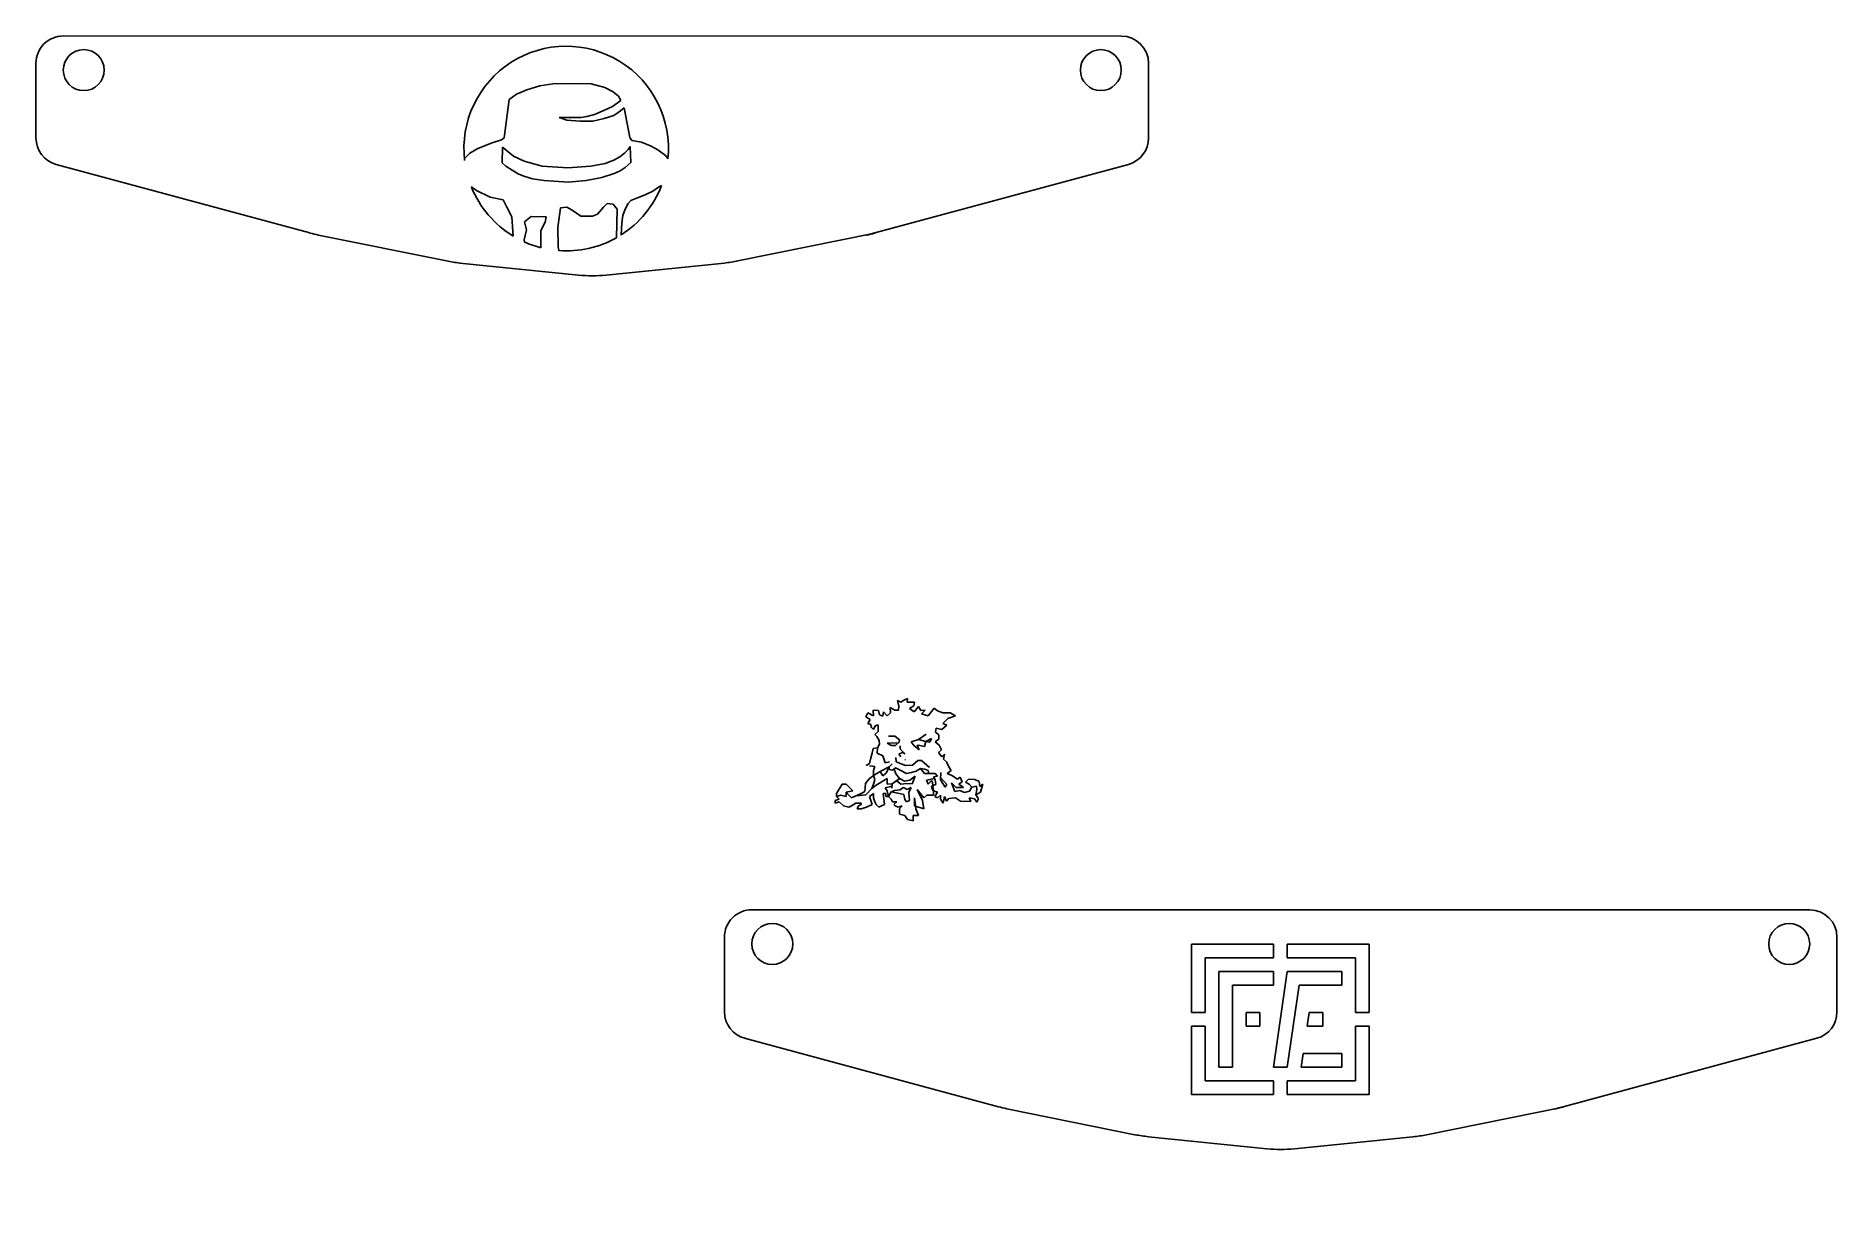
# Model space of a CAD drawing. Header units: millimetres. Extents: x -43 to 89, y 0 to 85.
import ezdxf

# ---------------------------------------------------------------- set-up
doc = ezdxf.new("R2010")
doc.units = ezdxf.units.MM
doc.layers.get('0').update_dxf_attribs({"lineweight": 25, "true_color": 0xffffff})
doc.layers.add('BLACK', color=1, linetype='Continuous', true_color=0xff0000)

msp = doc.modelspace()

# ---------------------------------------------------------------- linework, layer by layer
for p, q in [((-8.27, 80.32), (-7.74, 80.73)), ((-7.74, 80.73), (-6.99, 81.03)), ((-6.99, 81.03), (-6.03, 81.32)), ((-6.03, 81.32), (-5.07, 81.47)), ((-5.07, 81.47), (-3.83, 81.5)), ((-3.83, 81.5), (-2.28, 81.47)), ((-2.28, 81.47), (-1.28, 81.22)), ((-1.28, 81.22), (-0.67, 80.9)), ((-0.67, 80.9), (-0.26, 80.58)), ((-0.26, 80.58), (-0.1, 80.26)), ((-8.65, 77.53), (-8.27, 80.32)), ((-2.02, 79.23), (-2.58, 79.09)), ((-1.3, 79.55), (-2.02, 79.23)), ((-1.32, 78.95), (-0.62, 79.16)), ((-0.71, 79.81), (-1.3, 79.55)), ((-0.1, 80.26), (-0.71, 79.81)), ((-0.62, 79.16), (-0.13, 79.51)), ((-0.13, 79.51), (0.15, 79.72)), ((0.15, 79.72), (0.57, 77.55)), ((-3.91, 79.02), (-4.61, 79.02)), ((-4.61, 79.02), (-4.05, 78.81)), ((-4.05, 78.81), (-3.07, 78.74)), ((-3, 79.02), (-3.91, 79.02)), ((-3.07, 78.74), (-2.16, 78.74)), ((-2.58, 79.09), (-3, 79.02)), ((-2.16, 78.74), (-1.32, 78.95)), ((-11.17, 76.41), (-10.58, 76.74)), ((-10.58, 76.74), (-9.52, 77.17)), ((-9.52, 77.17), (-8.85, 77.39)), ((-8.85, 77.39), (-8.65, 77.53)), ((-8.79, 75.69), (-8.76, 76.85)), ((-8.76, 76.85), (-7.95, 76.18)), ((0.16, 76.39), (0.43, 76.68)), ((0.43, 76.68), (0.58, 76.88)), ((0.57, 77.55), (0.71, 77.34)), ((0.58, 76.88), (0.63, 75.72)), ((0.71, 77.34), (1.41, 77.2)), ((1.41, 77.2), (2.11, 76.92)), ((2.11, 76.92), (2.6, 76.64)), ((2.6, 76.64), (3.16, 76.22)), ((-11.17, 76.41), (-11.56, 76.01)), ((-11.54, 75.86), (-11.56, 76.01)), ((-8.51, 75.45), (-8.79, 75.69)), ((-8.05, 75.16), (-8.51, 75.45)), ((-7.95, 76.18), (-7.19, 75.82)), ((-7.19, 75.82), (-5.85, 75.44)), ((-5.85, 75.44), (-3.98, 75.32)), ((-3.98, 75.32), (-2.3, 75.45)), ((-2.3, 75.45), (-1.25, 75.64)), ((-1.25, 75.64), (-0.62, 75.88)), ((-0.62, 75.88), (-0.18, 76.14)), ((-0.18, 76.14), (0.16, 76.39)), ((0.22, 75.36), (-0.14, 75.12)), ((0.63, 75.72), (0.22, 75.36)), ((3.16, 76.22), (3.36, 75.98)), ((-10.67, 73.66), (-11.05, 73.93)), ((-7.62, 74.9), (-8.05, 75.16)), ((-7.21, 74.73), (-7.62, 74.9)), ((-6.58, 74.53), (-7.21, 74.73)), ((-5.72, 74.4), (-6.58, 74.53)), ((-3.96, 74.29), (-5.72, 74.4)), ((-2.65, 74.4), (-3.96, 74.29)), ((-1.48, 74.61), (-2.65, 74.4)), ((-0.6, 74.91), (-1.48, 74.61)), ((-0.14, 75.12), (-0.6, 74.91)), ((2.67, 73.91), (2.25, 73.63)), ((2.67, 73.91), (2.89, 74.04)), ((-9.66, 73.18), (-10.67, 73.66)), ((-8.71, 72.98), (-9.66, 73.18)), ((-8.44, 72.44), (-8.71, 72.98)), ((-1.36, 72.45), (-1.11, 72.71)), ((-1.11, 72.71), (-0.67, 72.68)), ((-0.67, 72.68), (-0.37, 72.31)), ((0.43, 72.72), (0.22, 72.3)), ((0.64, 72.93), (0.43, 72.72)), ((1.13, 73.14), (0.64, 72.93)), ((1.69, 73.35), (1.13, 73.14)), ((2.25, 73.63), (1.69, 73.35)), ((-8.08, 71.73), (-8.44, 72.44)), ((-8.08, 71.73), (-7.98, 70.33)), ((-6.67, 71.77), (-7.16, 71.38)), ((-7.16, 71.38), (-7.02, 70.8)), ((-5.57, 71.75), (-6.67, 71.77)), ((-5.95, 70.75), (-5.65, 71.34)), ((-5.65, 71.34), (-5.57, 71.75)), ((-4.51, 72.4), (-4.72, 70.96)), ((-4.51, 72.4), (-4.05, 72.46)), ((-4.05, 72.46), (-3.67, 72.23)), ((-3.67, 72.23), (-3.02, 71.79)), ((-3.02, 71.79), (-2.17, 71.78)), ((-2.17, 71.78), (-1.81, 71.93)), ((-1.81, 71.93), (-1.36, 72.45)), ((-0.37, 72.31), (-0.42, 70.21)), ((-0.02, 71.3), (-0.08, 70.41)), ((0.04, 71.84), (-0.02, 71.3)), ((0.22, 72.3), (0.04, 71.84)), ((-7.02, 70.8), (-7.17, 70.05)), ((-7.17, 70.05), (-7.15, 69.89)), ((-5.96, 69.73), (-5.95, 70.75)), ((-4.72, 70.96), (-4.69, 69.58)), ((-5.96, 69.73), (-5.95, 69.48)), ((-4.69, 69.58), (-4.63, 69.26)), ((1, 0), (1, 0)), ((1, 0), (1, 0))]:
    msp.add_line(p, q)
for start, end in [(354.1984, 186.7035), (201.9917, 238.7883), (201.9917, 238.7883), (302.4446, 338.8568), (265.9241, 299.3981), (245.9634, 255.7004)]:
    msp.add_arc((-4.1, 76.74), 7.49, start, end)
at = {"layer": 'BLACK'}
for p, q in [((-40.93, 84.98), (36.55, 84.97)), ((-42.93, 82.98), (-42.93, 77.51)), ((38.55, 82.97), (38.55, 77.51)), ((-22.87, 70.56), (-41.45, 75.58)), ((17.87, 70.39), (37.07, 75.57)), ((-12.86, 68.51), (-22.24, 70.41)), ((8.48, 68.51), (18.49, 70.54)), ((-3.2, 67.48), (-11.88, 68.36)), ((7.5, 68.36), (-1.18, 67.48)), ((18.4, 35.22), (18.39, 35.64)), ((18.39, 35.64), (18.77, 35.6)), ((19.65, 35.43), (19.63, 35.83)), ((19.63, 35.83), (19.96, 35.62)), ((19.96, 35.62), (20.23, 35.62)), ((20.27, 35.92), (20.15, 36.33)), ((20.15, 36.33), (20.4, 36.22)), ((20.23, 35.62), (20.27, 35.92)), ((20.4, 36.22), (20.67, 36.38)), ((20.67, 36.38), (20.9, 36.48)), ((20.9, 36.48), (20.88, 36.21)), ((20.88, 36.21), (21.4, 36.22)), ((21.36, 35.94), (21.05, 35.75)), ((21.05, 35.75), (21.38, 35.52)), ((21.4, 36.22), (21.36, 35.94)), ((21.38, 35.52), (21.7, 35.91)), ((21.7, 35.91), (21.88, 35.6)), ((21.88, 35.6), (22.18, 35.62)), ((22.18, 35.62), (21.91, 35.37)), ((22.4, 35.22), (22.84, 35.79)), ((22.84, 35.79), (23.1, 35.58)), ((18, 35.44), (17.85, 35.14)), ((17.85, 35.14), (18.16, 34.95)), ((18.16, 34.95), (17.98, 34.62)), ((17.98, 34.62), (18.19, 34.6)), ((18, 35.44), (18.4, 35.22)), ((18.19, 34.6), (18.25, 34.37)), ((18.25, 34.37), (18.4, 34.22)), ((18.4, 34.22), (18.52, 34.49)), ((18.52, 34.49), (18.75, 34.56)), ((18.75, 34.56), (18.75, 34.56)), ((18.75, 34.56), (18.75, 34.08)), ((18.77, 35.6), (18.83, 35.29)), ((18.83, 35.29), (19.08, 35.2)), ((19.08, 35.2), (19.13, 35.52)), ((19.13, 35.52), (19.4, 35.22)), ((19.4, 35.22), (19.65, 35.43)), ((21.91, 35.37), (22.4, 35.22)), ((22.99, 34.31), (22.95, 34.03)), ((23.4, 34.22), (22.99, 34.31)), ((23.1, 35.58), (23.49, 35.44)), ((23.78, 34.54), (23.4, 34.22)), ((23.64, 34.83), (23.47, 34.66)), ((23.47, 34.66), (23.78, 34.54)), ((23.49, 35.44), (24.01, 35.43)), ((23.85, 35.02), (23.64, 34.83)), ((24.4, 35.22), (23.85, 35.02)), ((24.01, 35.43), (24.4, 35.22)), ((18.75, 34.08), (18.5, 33.85)), ((18.5, 33.85), (18.64, 33.7)), ((18.64, 33.7), (18.64, 33.7)), ((18.64, 33.7), (18.81, 33.41)), ((18.83, 33.14), (18.69, 32.87)), ((18.81, 33.41), (18.83, 33.14)), ((20.25, 33.25), (19.4, 33.22)), ((19.4, 33.22), (19.71, 33.05)), ((19.49, 33.72), (19.97, 33.72)), ((19.71, 33.05), (20.01, 33.04)), ((19.97, 33.72), (20.31, 33.47)), ((20.01, 33.04), (20.14, 33.17)), ((20.31, 33.47), (20.25, 33.25)), ((20.35, 32.79), (20.35, 33.01)), ((21.7, 33.48), (21.17, 33.32)), ((21.17, 33.32), (21.7, 33.48)), ((21.37, 33.03), (21.17, 33.32)), ((21.75, 32.74), (21.37, 33.03)), ((21.79, 33.04), (21.61, 33.08)), ((21.61, 33.08), (21.75, 32.74)), ((22.27, 33.87), (21.7, 33.48)), ((21.7, 33.48), (22.23, 33.33)), ((22.13, 32.96), (21.79, 33.04)), ((22.23, 33.33), (22.13, 32.96)), ((22.23, 33.33), (22.65, 33.56)), ((22.54, 33.28), (22.23, 33.33)), ((22.65, 33.56), (22.54, 33.28)), ((23.18, 33.51), (22.91, 33.32)), ((22.91, 33.32), (23.2, 33.07)), ((22.95, 34.03), (23.18, 33.83)), ((23.18, 33.83), (23.18, 33.51)), ((23.2, 33.07), (23.39, 32.74)), ((18.12, 31.74), (17.87, 31.57)), ((18.21, 32.15), (18.12, 31.74)), ((18.31, 32.49), (18.21, 32.15)), ((18.37, 32.82), (18.31, 32.49)), ((18.69, 32.87), (18.37, 32.82)), ((18.69, 32.87), (18.68, 32.48)), ((18.68, 32.48), (19.09, 32.28)), ((19.09, 32.28), (19.26, 31.78)), ((19.26, 31.78), (19.57, 31.84)), ((19.77, 31.7), (19.56, 31.48)), ((20.06, 31.84), (20.05, 32.16)), ((20.42, 31.7), (20.06, 31.84)), ((20.27, 32.42), (20.58, 32.55)), ((20.4, 32.22), (20.27, 32.42)), ((20.58, 32.55), (20.35, 32.79)), ((20.75, 31.59), (20.42, 31.7)), ((20.58, 32.55), (20.7, 32.4)), ((20.69, 31.96), (20.75, 32.02)), ((21.65, 31.95), (21.26, 31.6)), ((21.93, 31.95), (21.65, 31.95)), ((22.5, 31.43), (21.93, 31.95)), ((23.39, 32.74), (23.16, 32.53)), ((23.16, 32.53), (23.4, 32.22)), ((23.4, 32.22), (23.6, 32.4)), ((23.6, 32.4), (23.53, 32.05)), ((23.53, 32.05), (23.76, 31.84)), ((23.76, 31.84), (23.91, 31.49)), ((17.82, 30.26), (18.09, 30.6)), ((18.09, 30.6), (18.41, 30.86)), ((18.49, 31.5), (18.1, 31.56)), ((18.4, 31.22), (18.49, 31.5)), ((18.41, 30.86), (18.4, 31.22)), ((18.4, 30.22), (18.49, 30.56)), ((18.41, 30.86), (18.89, 31.14)), ((18.49, 30.56), (18.41, 30.86)), ((19.41, 30.62), (18.6, 30.15)), ((18.89, 31.14), (19.56, 31.48)), ((19.08, 30.83), (18.89, 31.14)), ((19.34, 31.02), (19.08, 30.83)), ((19.56, 31.48), (19.34, 31.02)), ((19.4, 30.22), (19.41, 30.62)), ((19.56, 31.48), (19.56, 31.3)), ((19.56, 31.3), (19.79, 31.23)), ((20.31, 30.62), (19.78, 30.23)), ((19.79, 31.23), (20.02, 31.42)), ((19.91, 31.32), (20.03, 30.96)), ((20.02, 31.42), (20.4, 31.22)), ((20.03, 30.96), (20.31, 30.62)), ((20.11, 30.47), (20.31, 30.62)), ((20.4, 30.22), (20.11, 30.47)), ((20.31, 30.62), (20.67, 30.43)), ((20.4, 31.22), (20.83, 30.99)), ((20.67, 30.43), (21.07, 30.5)), ((21.26, 31.6), (20.75, 31.59)), ((20.83, 30.99), (21.19, 31.07)), ((21.07, 30.5), (21.46, 30.79)), ((21.19, 31.07), (21.53, 31.16)), ((21.46, 30.79), (21.23, 30.23)), ((21.53, 31.16), (21.85, 31.36)), ((21.85, 31.36), (22.17, 31.32)), ((22.14, 30.99), (21.85, 31.36)), ((22.45, 30.99), (22.14, 30.99)), ((22.17, 31.32), (22.4, 31.22)), ((22.29, 30.51), (22.86, 30.64)), ((22.4, 30.22), (22.29, 30.51)), ((22.4, 31.22), (22.45, 30.99)), ((22.65, 30.48), (22.4, 30.22)), ((22.45, 30.99), (22.92, 31)), ((22.73, 30.34), (22.65, 30.48)), ((22.8, 29.72), (22.73, 30.34)), ((23.1, 30.8), (22.79, 30.75)), ((22.79, 30.75), (22.92, 30.54)), ((22.92, 31), (23.1, 30.8)), ((22.92, 30.54), (22.96, 30.2)), ((23.34, 31.07), (23.32, 30.54)), ((23.32, 30.54), (23.66, 29.99)), ((23.78, 30.2), (23.34, 30.67)), ((24.1, 31.21), (23.79, 31)), ((23.79, 31), (24.14, 30.84)), ((23.91, 31.49), (24.1, 31.21)), ((24.14, 30.84), (24.56, 30.57)), ((24.56, 30.57), (24.75, 30.73)), ((24.89, 30.38), (24.66, 30.21)), ((24.75, 30.73), (24.89, 30.38)), ((25.14, 30.36), (25.35, 30.59)), ((25.4, 30.22), (25.14, 30.36)), ((25.35, 30.59), (25.83, 30.55)), ((25.83, 30.55), (26.15, 30.42)), ((26.15, 30.42), (26.19, 30.04)), ((15.6, 29.02), (15.9, 29.12)), ((15.6, 28.82), (15.6, 29.02)), ((15.7, 29.52), (16.1, 30.22)), ((15.7, 29.32), (15.7, 29.52)), ((16, 29.42), (15.7, 29.32)), ((15.9, 29.12), (15.7, 29.32)), ((16.4, 29.32), (16, 29.42)), ((16.1, 30.22), (16.4, 30.22)), ((16.4, 30.22), (16.7, 29.92)), ((16.9, 29.72), (16.4, 29.62)), ((16.4, 29.62), (16.4, 29.32)), ((16.4, 29.62), (16.6, 29.42)), ((16.6, 29.42), (16.8, 29.22)), ((16.7, 29.92), (16.9, 29.72)), ((16.8, 29.22), (17.5, 29.52)), ((17.85, 29.43), (17.15, 29.37)), ((17.5, 29.52), (17.76, 29.69)), ((17.76, 29.69), (17.82, 30.26)), ((18.29, 29.9), (17.85, 29.43)), ((18.4, 29.52), (18.1, 29.32)), ((18.1, 29.32), (18.2, 29.02)), ((18.2, 29.02), (18.3, 28.72)), ((18.29, 29.9), (18.4, 30.22)), ((18.6, 30.15), (18.29, 29.9)), ((18.4, 29.22), (18.4, 29.52)), ((18.5, 28.92), (18.4, 29.22)), ((19.3, 29.52), (19.1, 29.52)), ((19.1, 29.52), (19.2, 28.72)), ((19.77, 30.08), (19.25, 29.94)), ((19.25, 29.94), (19.4, 29.73)), ((19.3, 29.32), (19.3, 29.52)), ((19.5, 29.32), (19.3, 29.32)), ((19.78, 30.23), (19.4, 30.22)), ((19.4, 29.73), (19.5, 29.32)), ((19.5, 29.32), (19.7, 29.65)), ((19.7, 29.12), (19.5, 29.32)), ((19.7, 29.65), (19.95, 29.74)), ((20.19, 29.55), (19.7, 29.65)), ((19.8, 28.92), (19.7, 29.12)), ((19.78, 30.23), (19.75, 29.92)), ((19.75, 29.92), (19.78, 30.23)), ((19.95, 29.74), (20.34, 29.8)), ((20.63, 29.47), (20.19, 29.55)), ((20.34, 29.8), (20.61, 29.96)), ((20.85, 30.26), (20.4, 30.22)), ((20.61, 29.96), (20.87, 29.83)), ((20.7, 29.1), (20.63, 29.47)), ((20.83, 28.93), (20.7, 29.1)), ((21.23, 30.23), (20.85, 30.26)), ((20.87, 29.83), (21.15, 29.96)), ((21.15, 29.96), (20.99, 29.61)), ((20.99, 29.61), (21.05, 29.01)), ((21.4, 28.62), (21.4, 29.22)), ((21.4, 29.22), (21.5, 28.42)), ((22.1, 29.22), (21.6, 29.82)), ((21.6, 29.82), (22, 29.02)), ((22, 29.02), (22.1, 28.42)), ((22.3, 29.42), (22.1, 29.22)), ((22.8, 29.42), (22.3, 29.42)), ((22.96, 30.2), (22.66, 30.07)), ((22.66, 30.07), (22.69, 29.86)), ((22.69, 29.86), (22.8, 29.72)), ((23.1, 29.62), (22.8, 29.72)), ((22.8, 29.72), (22.8, 29.42)), ((22.9, 29.32), (23.1, 29.62)), ((23.1, 29.22), (22.9, 29.32)), ((23.3, 29.42), (23.1, 29.22)), ((23.3, 29.12), (23.3, 29.42)), ((23.5, 28.82), (23.3, 29.12)), ((23.6, 29.32), (23.5, 28.82)), ((23.74, 28.96), (23.6, 29.32)), ((23.66, 29.99), (23.78, 30.2)), ((23.91, 29.17), (23.74, 28.96)), ((24.4, 29.22), (23.91, 29.17)), ((24.45, 29.98), (24.12, 30.32)), ((24.12, 30.32), (24.35, 29.69)), ((24.35, 29.69), (24.73, 29.75)), ((24.77, 28.98), (24.4, 29.22)), ((25, 29.96), (24.45, 29.98)), ((24.66, 30.21), (25, 29.96)), ((24.73, 29.75), (25.06, 29.61)), ((25.06, 29.61), (25.44, 29.71)), ((25.6, 30), (25.4, 30.22)), ((25.81, 29.15), (25.4, 29.22)), ((25.4, 29.22), (25.52, 28.94)), ((25.44, 29.71), (25.6, 30)), ((25.94, 30.06), (25.6, 30)), ((25.96, 28.9), (25.81, 29.15)), ((25.81, 29.15), (25.81, 29.15)), ((25.9, 29.44), (25.98, 29.83)), ((26.23, 29.63), (25.9, 29.44)), ((25.9, 29.44), (26.1, 29.15)), ((25.98, 29.83), (25.94, 30.06)), ((26.1, 29.15), (25.96, 28.9)), ((26.19, 30.04), (26.4, 30.22)), ((26.4, 30.22), (26.23, 29.63)), ((15.9, 28.92), (15.6, 28.82)), ((16.2, 28.62), (15.9, 28.92)), ((16.6, 28.52), (16.2, 28.62)), ((16.8, 28.62), (16.6, 28.52)), ((17.1, 28.82), (16.8, 28.62)), ((17.5, 28.82), (17.1, 28.82)), ((17.2, 28.42), (17.3, 28.62)), ((17.5, 28.42), (17.2, 28.42)), ((17.3, 28.62), (17.5, 28.72)), ((17.5, 28.72), (17.5, 28.82)), ((17.9, 28.52), (17.5, 28.42)), ((18.3, 28.72), (17.9, 28.52)), ((18.6, 28.72), (18.5, 28.92)), ((18.5, 28.92), (18.5, 28.92)), ((18.8, 28.52), (18.6, 28.72)), ((19, 28.62), (18.8, 28.52)), ((19.2, 28.72), (19, 28.62)), ((20.1, 28.92), (19.8, 28.92)), ((19.9, 28.72), (20.1, 28.92)), ((20, 28.62), (19.9, 28.72)), ((20.2, 28.52), (20, 28.62)), ((20.5, 28.62), (20.2, 28.52)), ((20.3, 28.42), (20.5, 28.62)), ((20.3, 28.02), (20.3, 28.42)), ((20.7, 27.92), (20.3, 28.02)), ((20.9, 27.62), (20.7, 27.92)), ((21.05, 29.01), (20.83, 28.93)), ((21.7, 27.92), (21.3, 27.92)), ((21.3, 27.92), (21.3, 27.52)), ((22.1, 28.42), (21.4, 28.62)), ((21.5, 28.42), (21.7, 27.92)), ((25.52, 28.94), (24.77, 28.98)), ((21.3, 27.52), (20.9, 27.62)), ((9.49, 21.02), (86.96, 21.02)), ((7.49, 19.02), (7.49, 13.55)), ((41.7, 18.51), (41.7, 13.51)), ((47.7, 18.51), (41.7, 18.51)), ((47.7, 17.51), (47.7, 18.51)), ((48.7, 17.51), (48.7, 18.51)), ((48.7, 18.51), (54.7, 18.51)), ((54.7, 13.51), (54.7, 18.51)), ((88.96, 19.02), (88.96, 13.55)), ((42.7, 13.51), (42.7, 17.51)), ((42.7, 17.51), (47.7, 17.51)), ((48.7, 17.51), (53.7, 17.51)), ((53.7, 17.51), (53.7, 13.51)), ((43.7, 16.51), (43.7, 9.51)), ((47.7, 16.51), (43.7, 16.51)), ((47.7, 15.51), (47.7, 16.51)), ((47.7, 9.51), (48.7, 16.51)), ((48.7, 16.51), (52.7, 16.51)), ((52.7, 16.51), (52.7, 15.51)), ((44.7, 9.51), (44.7, 15.51)), ((44.7, 15.51), (47.7, 15.51)), ((49.57, 15.51), (48.7, 9.51)), ((49.57, 15.51), (52.7, 15.51)), ((41.7, 13.51), (42.7, 13.51)), ((45.7, 13.51), (45.7, 12.51)), ((46.7, 13.51), (45.7, 13.51)), ((46.7, 12.51), (46.7, 13.51)), ((50.15, 12.51), (50.3, 13.51)), ((51.3, 13.51), (50.3, 13.51)), ((51.3, 13.51), (51.3, 12.51)), ((53.7, 13.51), (54.7, 13.51)), ((41.7, 12.51), (42.7, 12.51)), ((41.7, 7.51), (41.7, 12.51)), ((42.7, 12.51), (42.7, 8.51)), ((45.7, 12.51), (46.7, 12.51)), ((51.3, 12.51), (50.15, 12.51)), ((53.7, 8.51), (53.7, 12.51)), ((53.7, 12.51), (54.7, 12.51)), ((54.7, 12.51), (54.7, 7.51)), ((27.55, 6.6), (8.96, 11.62)), ((68.28, 6.43), (87.48, 11.62)), ((43.7, 9.51), (44.7, 9.51)), ((48.7, 9.51), (47.7, 9.51)), ((49.72, 9.51), (49.87, 10.51)), ((52.7, 9.51), (49.72, 9.51)), ((49.87, 10.51), (52.7, 10.51)), ((52.7, 10.51), (52.7, 9.51)), ((47.7, 8.51), (42.7, 8.51)), ((47.7, 7.51), (47.7, 8.51)), ((48.7, 7.51), (48.7, 8.51)), ((48.7, 8.51), (53.7, 8.51)), ((41.7, 7.51), (47.7, 7.51)), ((48.7, 7.51), (54.7, 7.51)), ((37.55, 4.55), (28.17, 6.46)), ((58.89, 4.55), (68.9, 6.58)), ((47.21, 3.53), (38.53, 4.41)), ((57.91, 4.41), (49.23, 3.53))]:
    msp.add_line(p, q, dxfattribs=at)
for centre in [(-39.43, 82.48), (35.05, 82.48), (10.99, 18.52), (85.46, 18.52)]:
    msp.add_circle(centre, 1.5, dxfattribs=at)
for centre, radius, start, end in [((-40.93, 82.98), 2, 89.9991, 180), ((36.55, 82.97), 2, 0, 89.9991), ((-40.93, 77.51), 2, 180, 254.8881), ((36.55, 77.51), 2, 285.1103, 0), ((-20.26, 80.21), 10, 254.8881, 258.5504), ((20.48, 60.74), 10, 101.448, 105.1103), ((-10.87, 78.31), 10, 258.5504, 264.217), ((-2.19, 77.43), 10, 264.217, 275.7813), ((6.49, 78.31), 10, 275.7813, 281.448), ((9.49, 19.02), 2, 89.9991, 180), ((86.96, 19.02), 2, 0, 89.9991), ((9.49, 13.55), 2, 180, 254.8881), ((86.96, 13.55), 2, 285.1103, 0), ((30.15, 16.26), 10, 254.8881, 258.5504), ((70.89, -3.22), 10, 101.448, 105.1103), ((39.54, 14.36), 10, 258.5504, 264.217), ((56.91, 14.35), 10, 275.7813, 281.448), ((48.22, 13.48), 10, 264.217, 275.7813)]:
    msp.add_arc(centre, radius, start, end, dxfattribs=at)

doc.saveas('drawing.dxf')
